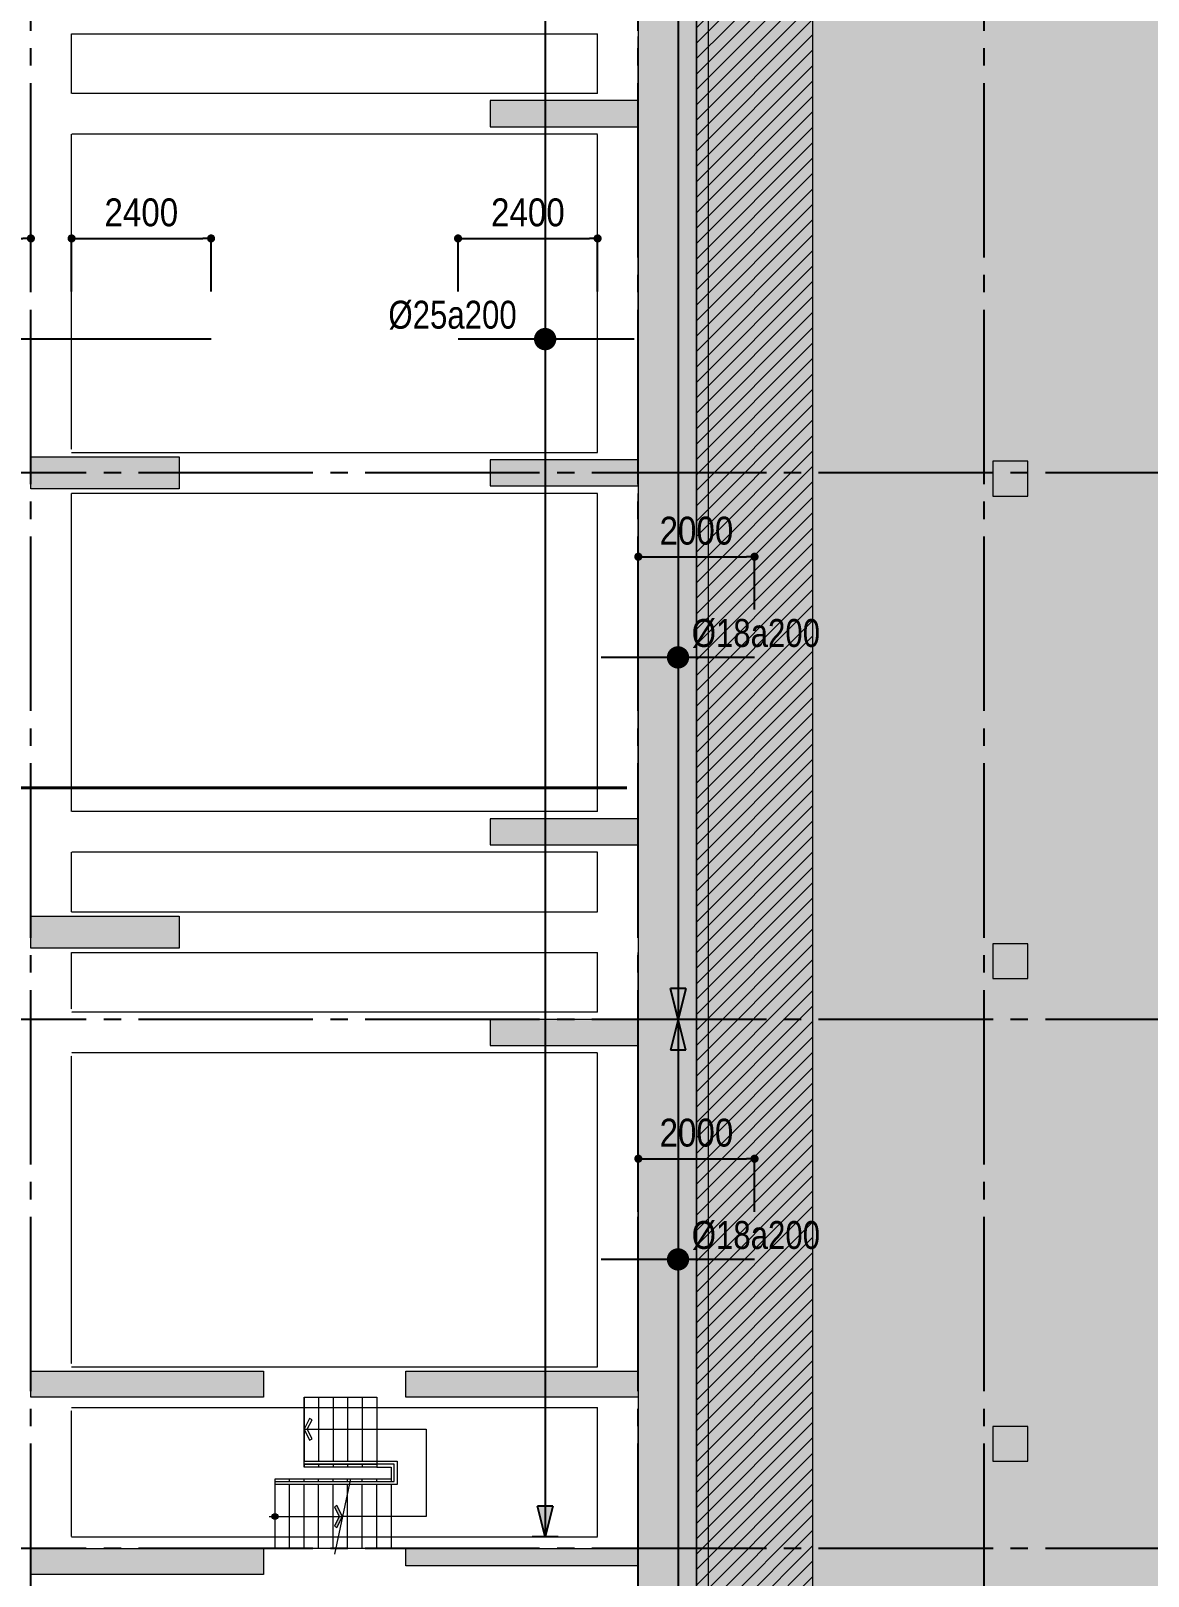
# Model space of a CAD drawing. Header units: millimetres. Extents: x -3819597 to -2591384, y 582389 to 820195.
# Drawn here: x -3736245 to -3717024, y 707156 to 733730 of the extents above; entities that cross this region are included whole.
import ezdxf
from ezdxf.enums import TextEntityAlignment as Align

# ---------------------------------------------------------------- set-up
doc = ezdxf.new("R2010")
doc.units = ezdxf.units.MM
doc.header["$MEASUREMENT"] = 0
for name, pattern in [('CENTER', [2, 1.25, -0.25, 0.25, -0.25]), ('CHG_XX_Damsan_Ham 2$0$CHG_XX_Damsan_Ham 2$0$HIDDEN', [0.375, 0.25, -0.125]), ('CHG_XX_Luoi truc$0$MB_Luoi truc$0$Center101', [13, 10, -1, 1, -1]), ('HIDDEN', [0.375, 0.25, -0.125])]:
    doc.linetypes.add(name, pattern=pattern)
doc.layers.get('0').update_dxf_attribs({"lineweight": 9})
doc.layers.get('Defpoints').update_dxf_attribs({"color": 10, "lineweight": 0})
for name, color, linetype in [('02HN. TEXT B', 1, 'Continuous'), ('08HN. SSS X', 6, 'Continuous'), ('12HN. GRID', 1, 'CENTER'), ("CHG_XX_Damsan_Ham 2$0$CHG_XX_Damsan_Ham 2$0$'S_General_Hatch_8", 8, 'Continuous'), ('CHG_XX_Luoi truc$0$Grid', 34, 'Continuous'), ('CHG_XX_Luoi truc$0$Grid Line', 8, 'CHG_XX_Luoi truc$0$MB_Luoi truc$0$Center101'), ('dim', 51, 'Continuous')]:
    doc.layers.add(name, color=color, linetype=linetype)
for name, color, linetype, lineweight, plot in [('CHG_XX_Cot_Ham 2$0$NS-Column-H2', 90, 'Continuous', 13, False), ('CHG_XX_Cot_Ham 2$0$NS-Column-H2 @ 1', 90, 'Continuous', 13, False), ('CHG_XX_Cot_Ham 2$0$NS-Column-H2 @ 150', 90, 'Continuous', 13, False)]:
    doc.layers.add(name, color=color, linetype=linetype, lineweight=lineweight, plot=plot)
for name, color, linetype, lineweight in [('CHG_XX_Cot_Ham 2$0$NS-Pier-H2', 150, 'Continuous', 13), ('CHG_XX_Cot_Ham 2$0$NS-Pier-H2 @ 1', 150, 'Continuous', 13), ('CHG_XX_Cot_Ham 2$0$NS-Pier-H2 @ 150', 150, 'Continuous', 13), ("CHG_XX_Damsan_Ham 2$0$CHG_XX_Damsan_Ham 2$0$'S_General_Hidden_1 Thin", 1, 'CHG_XX_Damsan_Ham 2$0$CHG_XX_Damsan_Ham 2$0$HIDDEN', 18), ('CHG_XX_Damsan_Ham 2$0$CHG_XX_Damsan_Ham 2$0$DBAO', 3, 'Continuous', 13), ('CHG_XX_Damsan_Ham 2$0$CHG_XX_Damsan_Ham 2$0$HATCH', 154, 'Continuous', 9), ('CHG_XX_Damsan_Ham 2$0$CHG_XX_Damsan_Ham 2$0$mach ngung thi cong', 6, 'Continuous', 13), ('CHG_XX_Damsan_Ham 2$0$HATCH', 57, 'Continuous', 9), ('CHG_XX_Damsan_Ham 2$0$mach ngung thi cong', 6, 'Continuous', 13), ('CHG_XX_Damsan_Ham 2$0$tam cap ram', 8, 'Continuous', 5), ('thep chay suot', 5, 'HIDDEN', 40)]:
    doc.layers.add(name, color=color, linetype=linetype, lineweight=lineweight)
doc.styles.add('[HN042014]STYLE', font='arial.ttf', dxfattribs={"width": 0.8})
doc.styles.add('CHG_XX_Luoi truc$0$MB_Luoi truc$0$Grid A-F$0$VNI-HelveCB', font='VHELVCB_0.TTF')
doc.styles.add('MB_Luoi truc$0$Arial_C', font='arial.ttf', dxfattribs={"width": 0.85})
doc.dimstyles.new('200', dxfattribs={"dimscale": 200, "dimtxt": 2.4, "dimasz": 0.7, "dimexe": 0.0003, "dimexo": 0, "dimgap": 1, "dimtad": 1, "dimdec": 0, "dimzin": 12, "dimdsep": 46, "dimtxsty": 'MB_Luoi truc$0$Arial_C', "dimblk": 'MB_Luoi truc$0$_Dot', "dimcen": 0.5, "dimclrd": 256, "dimclre": 8, "dimclrt": 1, "dimadec": 0, "dimazin": 0, "dimtfac": 1, "dimtdec": 0, "dimtix": 1, "dimtmove": 2, "dimatfit": 3, "dimldrblk": 'MB_Luoi truc$0$HTT Arrow 30', "dimfxl": 1, "dimtolj": 1, "dimtzin": 0, "dimlwe": -1, "dimarcsym": 0})

# ---------------------------------------------------------------- blocks, each defined once
blk = doc.blocks.new('*U576')
at = {"layer": '12HN. GRID', "linetype": 'Continuous'}
h = blk.add_hatch(color=256, dxfattribs=at)
h.dxf.hatch_style = 1
h.paths.add_polyline_path([(-44, 3441.2), (44, 3441.2), (0, 3617.2)])
h = blk.add_hatch(color=256, dxfattribs=at)
h.dxf.hatch_style = 1
h.paths.add_polyline_path([(0, -7782.8), (44, -7606.8), (-44, -7606.8)])
at = {"layer": '08HN. SSS X', "linetype": 'ByBlock', "ltscale": 10}
for p, q in [((-1334, 0), (699.3, 0)), ((-1334, 0), (-1334, 0)), ((699.3, 0), (699.3, 0))]:
    blk.add_line(p, q, dxfattribs=at)
at = {"layer": '12HN. GRID', "linetype": 'Continuous'}
for p, q in [((-75, 3617.2), (75, 3617.2)), ((-44, 3441.2), (0, 3617.2)), ((0, 3617.2), (0, -7782.8)), ((0, 3617.2), (44, 3441.2)), ((-44, 3441.2), (44, 3441.2)), ((-44, -7606.8), (44, -7606.8)), ((-44, -7606.8), (0, -7782.8)), ((0, -7782.8), (44, -7606.8)), ((-75, -7782.8), (75, -7782.8))]:
    blk.add_line(p, q, dxfattribs=at)
at = {"layer": '12HN. GRID', "linetype": 'Continuous', "const_width": 64, "flags": 128}
blk.add_lwpolyline([(-32, 0, 1), (32, 0, 1)], format="xyb", close=True, dxfattribs=at)
at = {"layer": '02HN. TEXT B', "linetype": 'ByBlock', "style": '[HN042014]STYLE', "width": 0.8, "flags": 8}
blk.add_attdef('1', text='', height=160, dxfattribs=at).set_placement((164.4, 140), align=Align.MIDDLE_LEFT)
blk.add_attdef('0', text='', height=160, dxfattribs=at).set_placement((1102.5, 160), align=Align.MIDDLE_CENTER)
at = {"layer": 'Defpoints', "color": 9, "linetype": 'ByBlock', "style": '[HN042014]STYLE', "width": 0.8, "flags": 9}
for tag, p in [('2', (3201.4, 9602)), ('3', (3201.4, 9197.3)), ('4', (3201.4, 8792.5)), ('5', (3201.4, 8402))]:
    blk.add_attdef(tag, text='', height=250, dxfattribs=at).set_placement(p, align=Align.MIDDLE_CENTER)
blk = doc.blocks.new('*U574')
at = {"layer": '12HN. GRID', "linetype": 'Continuous'}
h = blk.add_hatch(color=256, dxfattribs=at)
h.dxf.hatch_style = 1
h.paths.add_polyline_path([(-44, 4465.2), (44, 4465.2), (0, 4641.2)])
h = blk.add_hatch(color=256, dxfattribs=at)
h.dxf.hatch_style = 1
h.paths.add_polyline_path([(0, -6866.1), (44, -6690.1), (-44, -6690.1)])
at = {"layer": '08HN. SSS X', "linetype": 'ByBlock', "ltscale": 10}
for p, q in [((-510.9, 0), (499.3, 0)), ((-510.9, 0), (-510.9, 0)), ((499.3, 0), (499.3, 0))]:
    blk.add_line(p, q, dxfattribs=at)
at = {"layer": '12HN. GRID', "linetype": 'Continuous'}
for p, q in [((-75, 4641.2), (75, 4641.2)), ((-44, 4465.2), (0, 4641.2)), ((0, 4641.2), (0, -6866.1)), ((0, 4641.2), (44, 4465.2)), ((-44, 4465.2), (44, 4465.2)), ((-44, -6690.1), (44, -6690.1)), ((-44, -6690.1), (0, -6866.1)), ((0, -6866.1), (44, -6690.1)), ((-75, -6866.1), (75, -6866.1))]:
    blk.add_line(p, q, dxfattribs=at)
at = {"layer": '12HN. GRID', "linetype": 'Continuous', "const_width": 64, "flags": 128}
blk.add_lwpolyline([(-32, 0, 1), (32, 0, 1)], format="xyb", close=True, dxfattribs=at)
at = {"layer": '02HN. TEXT B', "linetype": 'ByBlock', "style": '[HN042014]STYLE', "width": 0.8, "flags": 8}
blk.add_attdef('1', text='', height=160, dxfattribs=at).set_placement((164.4, 140), align=Align.MIDDLE_LEFT)
blk.add_attdef('0', text='', height=160, dxfattribs=at).set_placement((1102.5, 160), align=Align.MIDDLE_CENTER)
at = {"layer": 'Defpoints', "color": 9, "linetype": 'ByBlock', "style": '[HN042014]STYLE', "width": 0.8, "flags": 9}
for tag, p in [('2', (3201.4, 9602)), ('3', (3201.4, 9197.3)), ('4', (3201.4, 8792.5)), ('5', (3201.4, 8402))]:
    blk.add_attdef(tag, text='', height=250, dxfattribs=at).set_placement(p, align=Align.MIDDLE_CENTER)
blk = doc.blocks.new('MB_Luoi truc$0$_Dot')
at = {"color": 0, "linetype": 'ByBlock', "lineweight": -2}
blk.add_line((-0.5, 0), (-1, 0), dxfattribs=at)
at = {"color": 0, "linetype": 'ByBlock', "const_width": 0.5}
blk.add_lwpolyline([(-0.25, 0, 1), (0.25, 0, 1)], format="xyb", close=True, dxfattribs=at)
blk = doc.blocks.new('*D575')
at = {"layer": 'Defpoints', "color": 0, "ltscale": 1500, "transparency": 16777216}
for p in [(-3736245, 730161), (-3739246, 729251), (-3736245, 729251)]:
    blk.add_point(p, dxfattribs=at)
at = {"layer": 'dim', "color": 8, "ltscale": 1500, "transparency": 16777216}
for p, q in [((-3739246, 729251), (-3739246, 730161)), ((-3736245, 729251), (-3736245, 730161))]:
    blk.add_line(p, q, dxfattribs=at)
at = {"layer": 'dim', "lineweight": -2, "ltscale": 1500, "transparency": 16777216}
blk.add_line((-3739106, 730161), (-3736385, 730161), dxfattribs=at)
at = {"layer": 'dim', "lineweight": -2, "ltscale": 1500, "transparency": 16777216, "xscale": 140, "yscale": 140, "zscale": 140, "rotation": 180}
blk.add_blockref('MB_Luoi truc$0$_Dot', (-3739246, 730161), dxfattribs=at)
at = {"layer": 'dim', "lineweight": -2, "ltscale": 1500, "transparency": 16777216, "xscale": 140, "yscale": 140, "zscale": 140}
blk.add_blockref('MB_Luoi truc$0$_Dot', (-3736245, 730161), dxfattribs=at)
at = {"layer": 'dim', "color": 1, "ltscale": 1500, "transparency": 16777216, "insert": (-3737745, 730606), "char_height": 480, "attachment_point": 5, "style": 'MB_Luoi truc$0$Arial_C'}
blk.add_mtext('\\A1;3000', dxfattribs=at)
blk = doc.blocks.new('MB_Luoi truc$0$HTT Arrow 30')
blk.add_hatch(color=256).paths.add_polyline_path([(-2.5, 0.375), (-2.5, -0.375), (0, 0)])
at = {"color": 0, "linetype": 'ByBlock', "lineweight": -2}
for p, q in [((0, 0), (-2.5, 0.375)), ((-2.5, -0.375), (-2.5, 0.375)), ((0, 0), (-2.5, -0.375))]:
    blk.add_line(p, q, dxfattribs=at)
blk = doc.blocks.new('*D577')
at = {"layer": 'Defpoints', "color": 0, "ltscale": 1500, "transparency": 16777216}
for p in [(-3733145, 730161), (-3735545, 729251), (-3733145, 729251)]:
    blk.add_point(p, dxfattribs=at)
at = {"layer": 'dim', "color": 8, "ltscale": 1500, "transparency": 16777216}
for p, q in [((-3735545, 729251), (-3735545, 730161)), ((-3733145, 729251), (-3733145, 730161))]:
    blk.add_line(p, q, dxfattribs=at)
at = {"layer": 'dim', "lineweight": -2, "ltscale": 1500, "transparency": 16777216}
blk.add_line((-3735405, 730161), (-3733285, 730161), dxfattribs=at)
at = {"layer": 'dim', "lineweight": -2, "ltscale": 1500, "transparency": 16777216, "xscale": 140, "yscale": 140, "zscale": 140, "rotation": 180}
blk.add_blockref('MB_Luoi truc$0$_Dot', (-3735545, 730161), dxfattribs=at)
at = {"layer": 'dim', "lineweight": -2, "ltscale": 1500, "transparency": 16777216, "xscale": 140, "yscale": 140, "zscale": 140}
blk.add_blockref('MB_Luoi truc$0$_Dot', (-3733145, 730161), dxfattribs=at)
at = {"layer": 'dim', "color": 1, "ltscale": 1500, "transparency": 16777216, "insert": (-3734345, 730606), "char_height": 480, "attachment_point": 5, "style": 'MB_Luoi truc$0$Arial_C'}
blk.add_mtext('\\A1;2400', dxfattribs=at)
blk = doc.blocks.new('*D578')
at = {"layer": 'Defpoints', "color": 0, "ltscale": 1500, "transparency": 16777216}
for p in [(-3726495, 730161), (-3728896, 729251), (-3726495, 729251)]:
    blk.add_point(p, dxfattribs=at)
at = {"layer": 'dim', "color": 8, "ltscale": 1500, "transparency": 16777216}
for p, q in [((-3728896, 729251), (-3728896, 730161)), ((-3726495, 729251), (-3726495, 730161))]:
    blk.add_line(p, q, dxfattribs=at)
at = {"layer": 'dim', "lineweight": -2, "ltscale": 1500, "transparency": 16777216}
blk.add_line((-3728756, 730161), (-3726635, 730161), dxfattribs=at)
at = {"layer": 'dim', "lineweight": -2, "ltscale": 1500, "transparency": 16777216, "xscale": 140, "yscale": 140, "zscale": 140, "rotation": 180}
blk.add_blockref('MB_Luoi truc$0$_Dot', (-3728896, 730161), dxfattribs=at)
at = {"layer": 'dim', "lineweight": -2, "ltscale": 1500, "transparency": 16777216, "xscale": 140, "yscale": 140, "zscale": 140}
blk.add_blockref('MB_Luoi truc$0$_Dot', (-3726495, 730161), dxfattribs=at)
at = {"layer": 'dim', "color": 1, "ltscale": 1500, "transparency": 16777216, "insert": (-3727695, 730606), "char_height": 480, "attachment_point": 5, "style": 'MB_Luoi truc$0$Arial_C'}
blk.add_mtext('\\A1;2400', dxfattribs=at)
blk = doc.blocks.new('*U716')
at = {"layer": 'thep chay suot', "linetype": 'HIDDEN', "ltscale": 10}
blk.add_line((-1362, 0), (9740.6, 0), dxfattribs=at)
at = {"layer": 'thep chay suot', "linetype": 'ByBlock', "ltscale": 0.001}
blk.add_line((9740.6, 0), (9740.6, 0), dxfattribs=at)
at = {"layer": '02HN. TEXT B', "linetype": 'ByBlock', "style": '[HN042014]STYLE', "width": 0.8, "flags": 8}
blk.add_attdef('0', text='', height=160, dxfattribs=at).set_placement((-351.3, 260), align=Align.MIDDLE_CENTER)
blk.add_attdef('1', text='', height=160, dxfattribs=at).set_placement((151.8, -144.2), align=Align.MIDDLE_LEFT)
at = {"layer": 'Defpoints', "color": 9, "linetype": 'ByBlock', "style": '[HN042014]STYLE', "width": 0.8, "flags": 9}
for tag, p in [('2', (13990, -185.6)), ('3', (13990, -590.3)), ('4', (13990, -995.1)), ('5', (13990, -1385.6))]:
    blk.add_attdef(tag, text='', height=250, dxfattribs=at).set_placement(p, align=Align.MIDDLE_CENTER)
blk = doc.blocks.new('*U735')
at = {"layer": '12HN. GRID', "linetype": 'Continuous'}
h = blk.add_hatch(color=256, dxfattribs=at)
h.dxf.hatch_style = 1
h.paths.add_polyline_path([(-44, 5699.2), (44, 5699.2), (0, 5875.2)])
h = blk.add_hatch(color=256, dxfattribs=at)
h.dxf.hatch_style = 1
h.paths.add_polyline_path([(0, -2074.8), (44, -1898.8), (-44, -1898.8)])
at = {"layer": '08HN. SSS X', "linetype": 'ByBlock', "ltscale": 10}
for p, q in [((-439, 0), (440.7, 0)), ((-439, 0), (-439, 0)), ((440.7, 0), (440.7, 0))]:
    blk.add_line(p, q, dxfattribs=at)
at = {"layer": '12HN. GRID', "linetype": 'Continuous'}
for p, q in [((-75, 5875.2), (75, 5875.2)), ((-44, 5699.2), (0, 5875.2)), ((0, 5875.2), (0, -2074.8)), ((0, 5875.2), (44, 5699.2)), ((-44, 5699.2), (44, 5699.2)), ((-44, -1898.8), (44, -1898.8)), ((-44, -1898.8), (0, -2074.8)), ((0, -2074.8), (44, -1898.8)), ((-75, -2074.8), (75, -2074.8))]:
    blk.add_line(p, q, dxfattribs=at)
at = {"layer": '12HN. GRID', "linetype": 'Continuous', "const_width": 64, "flags": 128}
blk.add_lwpolyline([(-32, 0, 1), (32, 0, 1)], format="xyb", close=True, dxfattribs=at)
at = {"layer": '02HN. TEXT B', "linetype": 'ByBlock', "style": '[HN042014]STYLE', "width": 0.8, "flags": 8}
blk.add_attdef('1', text='', height=160, dxfattribs=at).set_placement((-813.2, 140), align=Align.MIDDLE_LEFT)
blk.add_attdef('0', text='', height=160, dxfattribs=at).set_placement((1102.5, 160), align=Align.MIDDLE_CENTER)
at = {"layer": 'Defpoints', "color": 9, "linetype": 'ByBlock', "style": '[HN042014]STYLE', "width": 0.8, "flags": 9}
for tag, p in [('2', (2503.5, 9602)), ('3', (2503.5, 9197.3)), ('4', (2503.5, 8792.5)), ('5', (2503.5, 8402))]:
    blk.add_attdef(tag, text='', height=250, dxfattribs=at).set_placement(p, align=Align.MIDDLE_CENTER)
blk = doc.blocks.new('*D734')
at = {"layer": 'Defpoints', "color": 0, "ltscale": 1500, "transparency": 16777216}
for p in [(-3723795, 724687), (-3725795, 723777), (-3723795, 723777)]:
    blk.add_point(p, dxfattribs=at)
at = {"layer": 'dim', "color": 8, "ltscale": 1500, "transparency": 16777216}
for p, q in [((-3725795, 723777), (-3725795, 724687)), ((-3723795, 723777), (-3723795, 724687))]:
    blk.add_line(p, q, dxfattribs=at)
at = {"layer": 'dim', "lineweight": -2, "ltscale": 1500, "transparency": 16777216}
blk.add_line((-3725655, 724687), (-3723935, 724687), dxfattribs=at)
at = {"layer": 'dim', "lineweight": -2, "ltscale": 1500, "transparency": 16777216, "xscale": 140, "yscale": 140, "zscale": 140, "rotation": 180}
blk.add_blockref('MB_Luoi truc$0$_Dot', (-3725795, 724687), dxfattribs=at)
at = {"layer": 'dim', "lineweight": -2, "ltscale": 1500, "transparency": 16777216, "xscale": 140, "yscale": 140, "zscale": 140}
blk.add_blockref('MB_Luoi truc$0$_Dot', (-3723795, 724687), dxfattribs=at)
at = {"layer": 'dim', "color": 1, "ltscale": 1500, "transparency": 16777216, "insert": (-3724795, 725132), "char_height": 480, "attachment_point": 5, "style": 'MB_Luoi truc$0$Arial_C'}
blk.add_mtext('\\A1;2000', dxfattribs=at)
blk = doc.blocks.new('*U737')
at = {"layer": '12HN. GRID', "linetype": 'Continuous'}
h = blk.add_hatch(color=256, dxfattribs=at)
h.dxf.hatch_style = 1
h.paths.add_polyline_path([(-44, 1200.3), (44, 1200.3), (0, 1376.3)])
h = blk.add_hatch(color=256, dxfattribs=at)
h.dxf.hatch_style = 1
h.paths.add_polyline_path([(0, -6090.4), (44, -5914.4), (-44, -5914.4)])
at = {"layer": '08HN. SSS X', "linetype": 'ByBlock', "ltscale": 10}
for p, q in [((-439, 0), (440.7, 0)), ((-439, 0), (-439, 0)), ((440.7, 0), (440.7, 0))]:
    blk.add_line(p, q, dxfattribs=at)
at = {"layer": '12HN. GRID', "linetype": 'Continuous'}
for p, q in [((-75, 1376.3), (75, 1376.3)), ((-44, 1200.3), (0, 1376.3)), ((0, 1376.3), (0, -6090.4)), ((0, 1376.3), (44, 1200.3)), ((-44, 1200.3), (44, 1200.3)), ((-44, -5914.4), (44, -5914.4)), ((-44, -5914.4), (0, -6090.4)), ((0, -6090.4), (44, -5914.4)), ((-75, -6090.4), (75, -6090.4))]:
    blk.add_line(p, q, dxfattribs=at)
at = {"layer": '12HN. GRID', "linetype": 'Continuous', "const_width": 64, "flags": 128}
blk.add_lwpolyline([(-32, 0, 1), (32, 0, 1)], format="xyb", close=True, dxfattribs=at)
at = {"layer": '02HN. TEXT B', "linetype": 'ByBlock', "style": '[HN042014]STYLE', "width": 0.8, "flags": 8}
blk.add_attdef('1', text='', height=160, dxfattribs=at).set_placement((-813.2, 140), align=Align.MIDDLE_LEFT)
blk.add_attdef('0', text='', height=160, dxfattribs=at).set_placement((1102.5, 160), align=Align.MIDDLE_CENTER)
at = {"layer": 'Defpoints', "color": 9, "linetype": 'ByBlock', "style": '[HN042014]STYLE', "width": 0.8, "flags": 9}
for tag, p in [('2', (2503.5, 9602)), ('3', (2503.5, 9197.3)), ('4', (2503.5, 8792.5)), ('5', (2503.5, 8402))]:
    blk.add_attdef(tag, text='', height=250, dxfattribs=at).set_placement(p, align=Align.MIDDLE_CENTER)
blk = doc.blocks.new('*D736')
at = {"layer": 'Defpoints', "color": 0, "ltscale": 1500, "transparency": 16777216}
for p in [(-3723795, 714334), (-3725795, 713423), (-3723795, 713423)]:
    blk.add_point(p, dxfattribs=at)
at = {"layer": 'dim', "color": 8, "ltscale": 1500, "transparency": 16777216}
for p, q in [((-3725795, 713423), (-3725795, 714334)), ((-3723795, 713423), (-3723795, 714334))]:
    blk.add_line(p, q, dxfattribs=at)
at = {"layer": 'dim', "lineweight": -2, "ltscale": 1500, "transparency": 16777216}
blk.add_line((-3725655, 714334), (-3723935, 714334), dxfattribs=at)
at = {"layer": 'dim', "lineweight": -2, "ltscale": 1500, "transparency": 16777216, "xscale": 140, "yscale": 140, "zscale": 140, "rotation": 180}
blk.add_blockref('MB_Luoi truc$0$_Dot', (-3725795, 714334), dxfattribs=at)
at = {"layer": 'dim', "lineweight": -2, "ltscale": 1500, "transparency": 16777216, "xscale": 140, "yscale": 140, "zscale": 140}
blk.add_blockref('MB_Luoi truc$0$_Dot', (-3723795, 714334), dxfattribs=at)
at = {"layer": 'dim', "color": 1, "ltscale": 1500, "transparency": 16777216, "insert": (-3724795, 714779), "char_height": 480, "attachment_point": 5, "style": 'MB_Luoi truc$0$Arial_C'}
blk.add_mtext('\\A1;2000', dxfattribs=at)
blk = doc.blocks.new('*U1035')
at = {"layer": 'CHG_XX_Cot_Ham 2$0$NS-Pier-H2 @ 1'}
h = blk.add_hatch(color=256, dxfattribs=at)
h.dxf.hatch_style = 1
h.paths.add_polyline_path([(450, 0), (0, 0), (0, -2550), (450, -2550)])
at = {"layer": 'CHG_XX_Cot_Ham 2$0$NS-Pier-H2 @ 150'}
h = blk.add_hatch(color=256, dxfattribs=at)
h.dxf.hatch_style = 1
h.paths.add_polyline_path([(450, 0), (0, 0), (0, -2550), (450, -2550)])
blk = doc.blocks.new('CHG_XX_Cot_Ham 2$0$Block A_C450x2250')
at = {"layer": 'CHG_XX_Cot_Ham 2$0$NS-Pier-H2'}
blk.add_lwpolyline([(450, -2550), (0, -2550), (0, 0), (450, 0)], close=True, dxfattribs=at)
blk.add_blockref('*U1035', (0, 0), dxfattribs=at)
blk = doc.blocks.new('*U1036')
at = {"layer": 'CHG_XX_Cot_Ham 2$0$NS-Column-H2 @ 1'}
h = blk.add_hatch(color=256, dxfattribs=at)
h.dxf.hatch_style = 1
h.paths.add_polyline_path([(-300, -300), (-300, 300), (300, 300), (300, -300)])
at = {"layer": 'CHG_XX_Cot_Ham 2$0$NS-Column-H2 @ 150'}
h = blk.add_hatch(color=256, dxfattribs=at)
h.dxf.hatch_style = 1
h.paths.add_polyline_path([(-300, -300), (-300, 300), (300, 300), (300, -300)])
blk = doc.blocks.new('CHG_XX_Cot_Ham 2$0$HoBoi_C600x600')
at = {"layer": 'CHG_XX_Cot_Ham 2$0$NS-Column-H2'}
blk.add_lwpolyline([(300, -300), (300, 300), (-300, 300), (-300, -300)], close=True, dxfattribs=at)
blk.add_blockref('*U1036', (0, 0), dxfattribs=at)
blk = doc.blocks.new('CHG_XX_Cot_Ham 2$0$Block A_C10450x300')
at = {"layer": 'CHG_XX_Cot_Ham 2$0$NS-Pier-H2'}
h = blk.add_hatch(color=256, dxfattribs=at)
h.dxf.hatch_style = 1
h.paths.add_polyline_path([(6450, 0), (6450, -450), (10450, -450), (10450, 0)])
h.paths.add_polyline_path([(4000, -450), (4000, 0), (0, 0), (0, -450)])
for points in [[(0, 0), (4000, 0), (4000, -450), (0, -450)], [(6450, 0), (10450, 0), (10450, -450), (6450, -450)]]:
    blk.add_lwpolyline(points, close=True, dxfattribs=at)
blk = doc.blocks.new('*U1038')
at = {"layer": 'CHG_XX_Cot_Ham 2$0$NS-Pier-H2 @ 1'}
h = blk.add_hatch(color=256, dxfattribs=at)
h.dxf.hatch_style = 1
h.paths.add_polyline_path([(550, 0), (0, 0), (0, -2550), (550, -2550)])
at = {"layer": 'CHG_XX_Cot_Ham 2$0$NS-Pier-H2 @ 150'}
h = blk.add_hatch(color=256, dxfattribs=at)
h.dxf.hatch_style = 1
h.paths.add_polyline_path([(550, 0), (0, 0), (0, -2550), (550, -2550)])
blk = doc.blocks.new('CHG_XX_Cot_Ham 2$0$550x2550')
at = {"layer": 'CHG_XX_Cot_Ham 2$0$NS-Pier-H2'}
blk.add_lwpolyline([(550, -2550), (0, -2550), (0, 0), (550, 0)], close=True, dxfattribs=at)
blk.add_blockref('*U1038', (0, 0), dxfattribs=at)
blk = doc.blocks.new('*U1029')
at = {"layer": 'CHG_XX_Luoi truc$0$Grid Line'}
blk.add_line((0, 0), (0, 608), dxfattribs=at)
at = {"layer": 'CHG_XX_Luoi truc$0$Grid', "lineweight": -2, "style": 'CHG_XX_Luoi truc$0$MB_Luoi truc$0$Grid A-F$0$VNI-HelveCB'}
for tag, p in [('GRIDSUB', (0, 617)), ('GRID', (0, -9))]:
    blk.add_attdef(tag, text='', height=5, dxfattribs=at).set_placement(p, align=Align.MIDDLE)
blk = doc.blocks.new('*U1031')
at = {"layer": 'CHG_XX_Luoi truc$0$Grid Line'}
blk.add_line((0, 0), (0, 438), dxfattribs=at)
at = {"layer": 'CHG_XX_Luoi truc$0$Grid', "lineweight": -2, "style": 'CHG_XX_Luoi truc$0$MB_Luoi truc$0$Grid A-F$0$VNI-HelveCB'}
for tag, p in [('GRIDSUB', (0, 447)), ('GRID', (0, -9))]:
    blk.add_attdef(tag, text='', height=5, dxfattribs=at).set_placement(p, align=Align.MIDDLE)
blk = doc.blocks.new('CHG_XX_Luoi truc')
at = {"layer": 'CHG_XX_Luoi truc$0$Grid', "xscale": 300, "yscale": 300, "zscale": 300}
for p in [(12250, -12747), (22700, -12747), (28650, -12747)]:
    blk.add_blockref('*U1029', p, dxfattribs=at)
at = {"layer": 'CHG_XX_Luoi truc$0$Grid', "xscale": 300.0000000000013, "yscale": 300.0000000000013, "zscale": 300.0000000000013, "rotation": 90}
for p in [(110703, 116150), (110703, 106750), (110703, 97650)]:
    blk.add_blockref('*U1031', p, dxfattribs=at)
blk = doc.blocks.new('CHG_XX_Cot_Ham 2')
at = {"layer": 'CHG_XX_Cot_Ham 2$0$NS-Pier-H2'}
h = blk.add_hatch(color=256, dxfattribs=at)
h.dxf.hatch_style = 1
h.paths.add_polyline_path([(99639.2, 163400), (-10900, 163400), (-10900, 85450), (-300, 85450), (-300, 84050), (32350, 84050), (32350, -9000), (103575.5, -9000), (106050, -6022), (106050, 158254.3)])
h.paths.add_polyline_path([(99533.7, 163100), (105750, 158110.4), (105750, 90450), (105650, 90450), (105750, 90450), (105750, 13850), (105750, 13722.3), (105750, -5913.6), (103434.7, -8700), (93599.8, -8700), (93299.8, -8700), (32650, -8700), (32650, 84350), (0, 84350), (0, 85750), (-10600, 85750), (-10600, 163100), (93600, 163100)], flags=16)
h = blk.add_hatch(color=256, dxfattribs=at)
h.dxf.hatch_style = 1
h.paths.add_polyline_path([(18700, 97650), (18700, 97350), (22700, 97350), (22700, 97650)])
h.paths.add_polyline_path([(16250, 97200), (16250, 97650), (12250, 97650), (12250, 97200)])
for points in [[(12250, 97650), (16250, 97650), (16250, 97200), (12250, 97200)], [(18700, 97650), (22700, 97650), (22700, 97350), (18700, 97350)]]:
    blk.add_lwpolyline(points, close=True, dxfattribs=at)
at = {"layer": 'CHG_XX_Cot_Ham 2$0$NS-Column-H2'}
for p in [(29100, 116050), (29100, 107750), (29100, 99450)]:
    blk.add_blockref('CHG_XX_Cot_Ham 2$0$HoBoi_C600x600', p, dxfattribs=at)
at = {"layer": 'CHG_XX_Cot_Ham 2$0$NS-Pier-H2'}
for name, p in [('CHG_XX_Luoi truc', (0, 0)), ('CHG_XX_Cot_Ham 2$0$Block A_C10450x300', (12250, 100700))]:
    blk.add_blockref(name, p, dxfattribs=at)
at = {"layer": 'CHG_XX_Cot_Ham 2$0$NS-Pier-H2', "xscale": -1, "rotation": 90}
for p in [(20150, 122550), (20150, 116375), (20150, 110200), (20150, 106750), (20150, 106750)]:
    blk.add_blockref('CHG_XX_Cot_Ham 2$0$Block A_C450x2250', p, dxfattribs=at)
at = {"layer": 'CHG_XX_Cot_Ham 2$0$NS-Pier-H2', "rotation": 90}
for p in [(12250, 115875), (12250, 107975)]:
    blk.add_blockref('CHG_XX_Cot_Ham 2$0$550x2550', p, dxfattribs=at)
blk = doc.blocks.new('CHG_XX_Damsan_Ham 2$0$MB Ham 2$0$Dot')
at = {"linetype": 'ByBlock', "lineweight": -2}
h = blk.add_hatch(color=0, dxfattribs=at)
edge = h.paths.add_edge_path()
edge.add_arc((0, 0), 0.5, 0, 360)
at = {"color": 0, "linetype": 'ByBlock', "lineweight": -2}
blk.add_line((0, -1), (0, 1), dxfattribs=at)
blk.add_circle((0, 0), 0.5, dxfattribs=at)
blk = doc.blocks.new('CHG_XX_Damsan_Ham 2$0$MB Ham 2$0$Arrow 60')
at = {"linetype": 'ByBlock', "lineweight": -2}
h = blk.add_hatch(color=0, dxfattribs=at)
h.paths.add_polyline_path([(1.88, 0.94), (1.65, 1.38), (0, 0.56), (-1.65, 1.38), (-1.88, 0.94), (0, 0)], flags=17)
h.paths.add_polyline_path([(1.65, 1.38), (1.88, 0.94), (0, 0), (-1.88, 0.94), (-1.65, 1.38), (0, 0.56)])
blk.add_hatch(color=0, dxfattribs=at).paths.add_polyline_path([(1.65, 1.38), (1.88, 0.94), (0, 0), (-1.88, 0.94), (-1.65, 1.38), (0, 0.56)])
at = {"color": 0, "linetype": 'ByBlock', "lineweight": -2}
blk.add_lwpolyline([(1.65, 1.38), (1.88, 0.94), (0, 0), (-1.88, 0.94), (-1.65, 1.38), (0, 0.56)], close=True, dxfattribs=at)
blk = doc.blocks.new('CHG_XX_Damsan_Ham 2$0$ArchStaireH2')
at = {"layer": 'CHG_XX_Damsan_Ham 2$0$tam cap ram'}
for p, q in [((4700, -40800), (4700, -41900)), ((4950, -40800), (4950, -41900)), ((5200, -40800), (5200, -41900)), ((5450, -40800), (5450, -41900)), ((5700, -40800), (5700, -41900)), ((5950, -41950), (4700, -41950)), ((4700, -41950), (4700, -42000)), ((4950, -41950), (4950, -42000)), ((5200, -41950), (5200, -42000)), ((5450, -41950), (5450, -42000)), ((5700, -41950), (5700, -42000)), ((4450, -42250), (4450, -42200)), ((4700, -42250), (4700, -42200)), ((4950, -42250), (4950, -42200)), ((5200, -42250), (5200, -42200)), ((5496, -42200), (5225, -43500)), ((5450, -42250), (5450, -42200)), ((5700, -42250), (5700, -42200)), ((5950, -42250), (5950, -42200)), ((4450, -43400), (4450, -42300)), ((4700, -43400), (4700, -42300)), ((4950, -43400), (4950, -42300)), ((5200, -43400), (5200, -42300)), ((5450, -43400), (5450, -42300)), ((5700, -43400), (5700, -42300)), ((5950, -43400), (5950, -42300)), ((4200, -42850), (5360, -42850))]:
    blk.add_line(p, q, dxfattribs=at)
for points in [[(4700, -41900), (4700, -40800), (5950, -40800), (5950, -42000), (4700, -42000), (4700, -41950)], [(4700, -41350), (6800, -41350), (6800, -42850), (5360, -42850)], [(5485, -42250), (6250, -42250), (6250, -41950), (4700, -41950), (4700, -41900), (6300, -41900), (6300, -42300), (5485, -42300)], [(4700, -41950), (5950, -41950), (5950, -42000), (4700, -42000)], [(5246, -43400), (4200, -43400), (4200, -42200), (5496, -42200)], [(5475, -42300), (4200, -42300), (4200, -42250), (5485, -42250)], [(5496, -42200), (6200, -42200), (6200, -42250)], [(5950, -42000), (6200, -42000), (6200, -42200)], [(6200, -42300), (6200, -43400), (5246, -43400)]]:
    blk.add_lwpolyline(points, dxfattribs=at)
blk.add_lwpolyline([(4838, -41185), (4794, -41163), (4700, -41350), (4794, -41538), (4838, -41515), (4756, -41350)], close=True, dxfattribs=at)
for name, p, xscale, yscale, zscale, rotation in [('CHG_XX_Damsan_Ham 2$0$MB Ham 2$0$Arrow 60', (5360, -42850), -100.0000000000001, 100.0000000000001, 100, 90), ('CHG_XX_Damsan_Ham 2$0$MB Ham 2$0$Dot', (4200, -42850), 100.0000000000002, 100.0000000000002, 100.0000000000002, 270)]:
    blk.add_blockref(name, p, dxfattribs=dict(at, xscale=xscale, yscale=yscale, zscale=zscale, rotation=rotation))
blk = doc.blocks.new('CHG_XX_Damsan_Ham 2', base_point=(3089256, -609981))
at = {"layer": "CHG_XX_Damsan_Ham 2$0$CHG_XX_Damsan_Ham 2$0$'S_General_Hatch_8"}
h = blk.add_hatch(dxfattribs=at)
h.set_pattern_fill('CROSS', color=256, scale=2000)
edge = h.paths.add_edge_path()
edge.add_line((76750, 42625), (76750, 65250))
edge.add_line((76750, 65250), (76750, 65850))
edge.add_line((76750, 65850), (77900, 65850))
edge.add_line((77900, 65850), (77900, 89350))
edge.add_line((77900, 89350), (76850, 89350))
edge.add_line((76850, 89350), (76850, 90650))
edge.add_line((76850, 90650), (76852, 131950))
edge.add_line((76852, 131950), (51950, 131950))
edge.add_line((51950, 131950), (51950, 130600))
edge.add_line((51950, 130600), (22700, 130600))
edge.add_line((22700, 130600), (22700, 84050))
edge.add_line((22700, 84050), (32350, 84050))
edge.add_line((32350, 84050), (32350, 22700))
edge.add_line((32350, 22700), (76500, 22700))
edge.add_line((76500, 22700), (76500, 23518))
edge.add_line((76500, 23518), (76750, 23518))
edge.add_line((76750, 23518), (76750, 42625))
edge.add_line((76750, 42625), (76750, 43198))
at = {"layer": 'CHG_XX_Damsan_Ham 2$0$CHG_XX_Damsan_Ham 2$0$HATCH'}
h = blk.add_hatch(dxfattribs=at)
h.set_pattern_fill('ANSI31', color=256, scale=1500)
h.set_pattern_definition([(45, (-2702289.21, 609981.01), (-132.582521, 132.582521), [])])
h.paths.add_polyline_path([(32350, 25700), (73852, 25700), (73852, 127600), (25700, 127600), (25700, 84350), (23700, 84350), (23700, 129600), (75851, 129600), (75851, 23700), (32350, 23700)])
at = {"layer": "CHG_XX_Damsan_Ham 2$0$CHG_XX_Damsan_Ham 2$0$'S_General_Hidden_1 Thin", "ltscale": 10}
for p, q in [((22700, 130600), (22700, 84050)), ((12950, 122675), (12950, 123700)), ((12950, 123700), (22000, 123700)), ((22000, 122675), (22000, 123700)), ((22700, 116500), (22700, 123650)), ((22000, 122675), (12950, 122675)), ((12950, 116550), (12950, 121975)), ((22000, 121975), (12950, 121975)), ((22000, 116500), (22000, 121975)), ((12950, 116500), (22000, 116500)), ((12950, 115800), (22000, 115800)), ((12950, 110325), (12950, 115800)), ((22000, 110325), (22000, 115800)), ((22700, 108600), (22700, 115800)), ((22000, 110325), (12950, 110325)), ((12950, 108600), (12950, 109625)), ((22000, 109625), (12950, 109625)), ((22000, 108600), (22000, 109625)), ((12950, 108600), (22000, 108600)), ((12950, 107900), (22000, 107900)), ((12950, 106925), (12950, 107900)), ((22000, 106875), (22000, 107900)), ((22700, 100745), (22700, 107900)), ((22000, 106875), (12950, 106875)), ((22000, 106175), (12950, 106175)), ((12950, 100825), (12950, 106125)), ((22000, 100775), (22000, 106175)), ((12950, 100775), (22000, 100775)), ((12950, 100075), (22000, 100075)), ((12950, 97850), (12950, 100025)), ((22000, 97850), (22000, 100075)), ((22700, 97850), (22700, 100025)), ((12950, 97850), (22000, 97850))]:
    blk.add_line(p, q, dxfattribs=at)
at = {"layer": 'CHG_XX_Damsan_Ham 2$0$CHG_XX_Damsan_Ham 2$0$HATCH'}
blk.add_lwpolyline([(32350, 25700), (73852, 25700), (73852, 127600), (25700, 127600), (25700, 84350), (23700, 84350), (23700, 129600), (75851, 129600), (75851, 23700), (32350, 23700), (32350, 25700)], dxfattribs=at)
at = {"layer": 'CHG_XX_Damsan_Ham 2$0$CHG_XX_Damsan_Ham 2$0$mach ngung thi cong'}
blk.add_lwpolyline([(23700, 90148), (-100, 90150), (-100, 153400), (99650, 153400), (99650, 71950), (75851, 71950), (75851, 88800), (75851, 88800), (75851, 129600), (23700, 129600)], close=True, dxfattribs=at)
at = {"layer": 'CHG_XX_Damsan_Ham 2$0$mach ngung thi cong'}
blk.add_lwpolyline([(23900, 90148), (-100, 90150), (-100, 153400), (99650, 153400), (99650, 71950), (75549, 71950), (75549, 88800), (75549, 88800), (75549, 129500), (23900, 129500)], close=True, dxfattribs=at)
at = {"layer": 'CHG_XX_Damsan_Ham 2$0$CHG_XX_Damsan_Ham 2$0$DBAO'}
blk.add_blockref('CHG_XX_Cot_Ham 2', (0, 0), dxfattribs=at)
at = {"layer": 'CHG_XX_Damsan_Ham 2$0$HATCH'}
for name, p in [('CHG_XX_Cot_Ham 2', (0, 0)), ('CHG_XX_Damsan_Ham 2$0$ArchStaireH2', (12250, 141050))]:
    blk.add_blockref(name, p, dxfattribs=at)

msp = doc.modelspace()

# ---------------------------------------------------------------- block references
at = {"layer": '08HN. SSS X', "linetype": 'Continuous'}
ref = msp.add_blockref('*U574', (-3727397.5, 728429.3), dxfattribs=dict(at, xscale=-3, yscale=3, zscale=3))
ref.add_attrib('1', '%%c25a200', dxfattribs={"layer": '02HN. TEXT B', "linetype": 'ByBlock', "height": 480, "style": '[HN042014]STYLE', "width": 0.8}).set_placement((-3730094.1, 728849.3), align=Align.MIDDLE_LEFT)
ref = msp.add_blockref('*U735', (-3725111.8, 722955.5), dxfattribs=dict(at, xscale=-3, yscale=3, zscale=3))
ref.add_attrib('1', '%%c18a200', dxfattribs={"layer": '02HN. TEXT B', "linetype": 'ByBlock', "height": 480, "style": '[HN042014]STYLE', "width": 0.8}).set_placement((-3724875.6, 723375.5), align=Align.MIDDLE_LEFT)
ref = msp.add_blockref('*U576', (-3737147.5, 728429.3), dxfattribs=dict(at, xscale=-3, yscale=3, zscale=3))
ref.add_attrib('1', '%%c25a200', dxfattribs={"layer": '02HN. TEXT B', "linetype": 'ByBlock', "height": 480, "style": '[HN042014]STYLE', "width": 0.8}).set_placement((-3739844.1, 728849.3), align=Align.MIDDLE_LEFT)
ref = msp.add_blockref('*U737', (-3725111.8, 712602.1), dxfattribs=dict(at, xscale=-3, yscale=3, zscale=3))
ref.add_attrib('1', '%%c18a200', dxfattribs={"layer": '02HN. TEXT B', "linetype": 'ByBlock', "height": 480, "style": '[HN042014]STYLE', "width": 0.8}).set_placement((-3724875.6, 713022.1), align=Align.MIDDLE_LEFT)
at = {"layer": 'dim', "ltscale": 1500}
msp.add_blockref('CHG_XX_Damsan_Ham 2', (-659239.3, 0), dxfattribs=at)
at = {"layer": 'thep chay suot', "xscale": 3, "yscale": 3, "zscale": 3}
msp.add_blockref('*U716', (-3755216.7, 720713.7), dxfattribs=at)

# ---------------------------------------------------------------- dimensions: what is measured, and where the dimension line sits
at = {"layer": 'dim', "ltscale": 1500}
for base, p1, p2, picture, middle in [((-3736245.2, 730160.9), (-3739245.5, 729250.6), (-3736245.2, 729250.6), '*D575', (-3737745.4, 730606.1)), ((-3733145.5, 730160.9), (-3735545.2, 729250.6), (-3733145.5, 729250.6), '*D577', (-3734345.3, 730606)), ((-3726495.2, 730160.9), (-3728895.5, 729250.6), (-3726495.2, 729250.6), '*D578', (-3727695.4, 730606)), ((-3723794.9, 724687.1), (-3725795.2, 723776.8), (-3723794.9, 723776.8), '*D734', (-3724795, 725132.2)), ((-3723794.9, 714333.7), (-3725795.2, 713423.4), (-3723794.9, 713423.4), '*D736', (-3724795, 714778.8))]:
    dim = msp.add_linear_dim(base=base, p1=p1, p2=p2, dimstyle='200', override={"dimfxl": 8, "dimfxlon": 1, "dimarcsym": 1}, dxfattribs=at)
    dim.commit()
    dim.dimension.update_dxf_attribs({"geometry": picture, "text_midpoint": middle})

doc.saveas('drawing.dxf')
